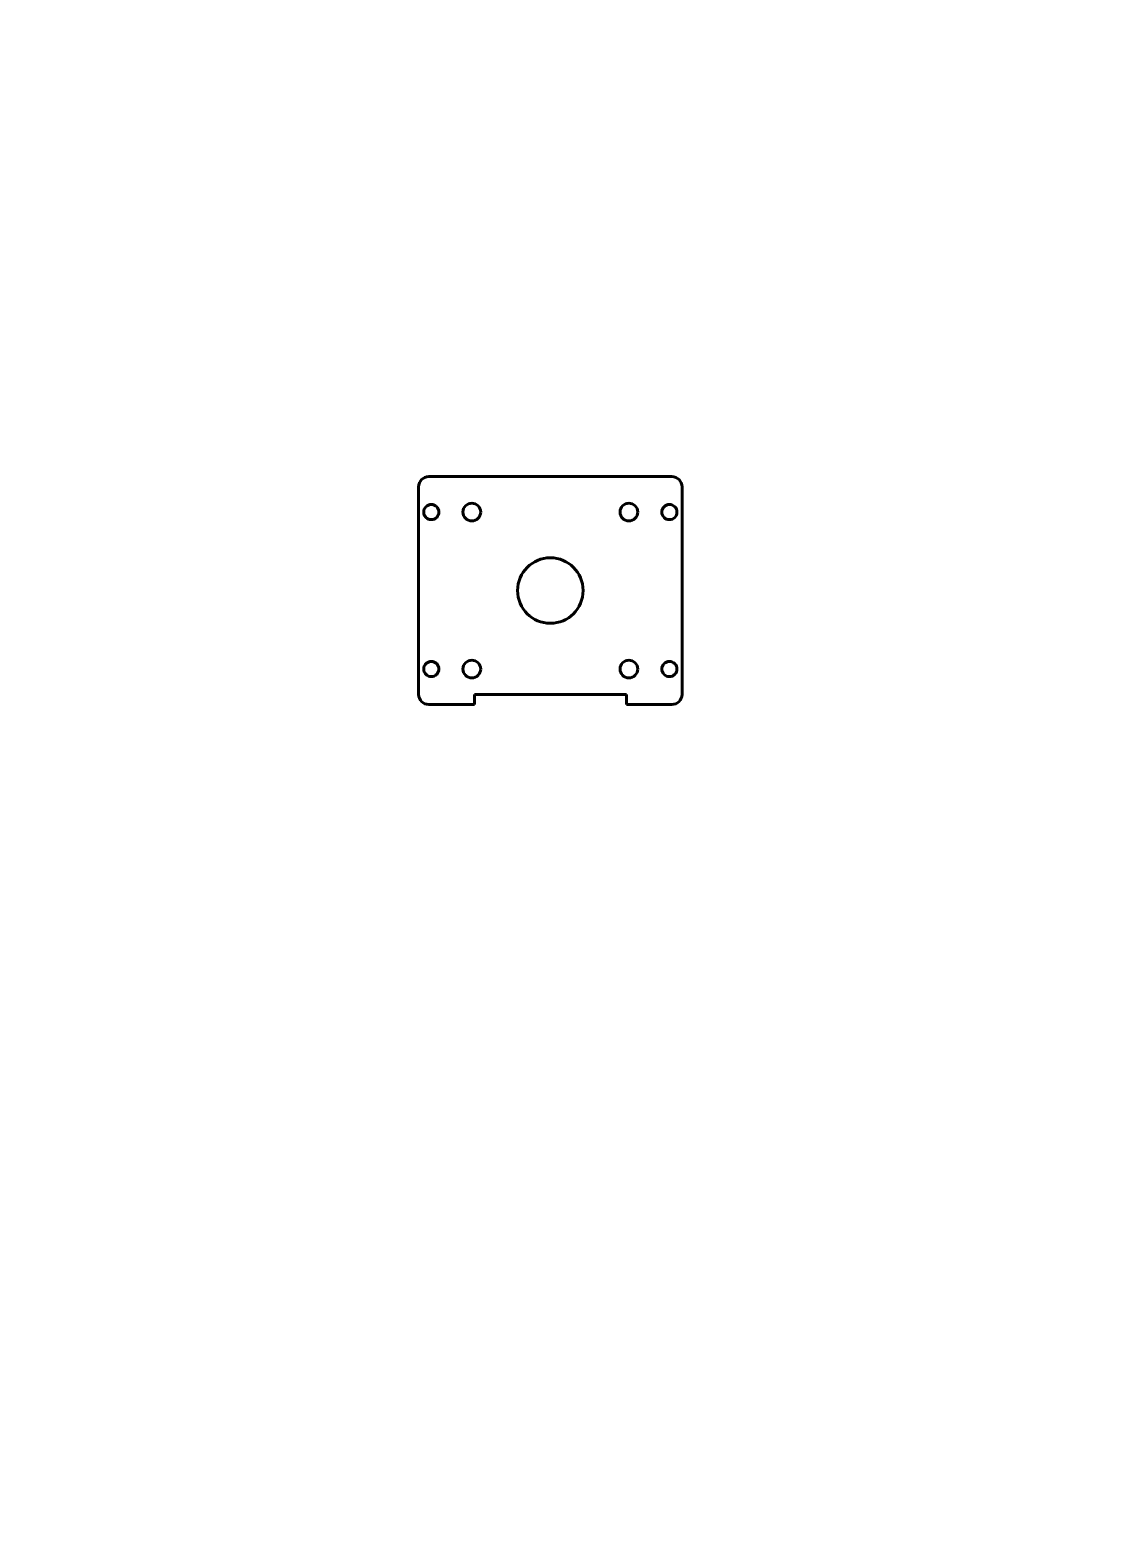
# Model space of a CAD drawing. Header units: millimetres. Extents: x 0 to 210, y 0 to 297.
import ezdxf

# ---------------------------------------------------------------- set-up
doc = ezdxf.new("R2010")
doc.units = ezdxf.units.MM
doc.linetypes.add('K5LT_BASIC', pattern=[0])
doc.layers.add('Системный слой', color=7, linetype='Continuous')

msp = doc.modelspace()

# ---------------------------------------------------------------- linework, layer by layer
at = {"layer": 'Системный слой', "color": 150, "linetype": 'K5LT_BASIC', "lineweight": 60, "true_color": 0x0080ff}
for p, q in [((126.7, 208.81), (78.7, 208.81)), ((76.7, 206.81), (76.7, 165.81)), ((128.7, 165.81), (128.7, 206.81)), ((78.7, 163.81), (87.7, 163.81)), ((87.7, 165.81), (117.7, 165.81)), ((87.7, 163.81), (87.7, 165.81)), ((117.7, 165.81), (117.7, 163.81)), ((117.7, 163.81), (126.7, 163.81))]:
    msp.add_line(p, q, dxfattribs=at)
for centre, radius in [((79.2, 201.81), 1.5), ((87.2, 201.81), 1.75), ((118.2, 201.81), 1.75), ((126.2, 201.81), 1.5), ((102.7, 186.31), 6.47), ((79.2, 170.81), 1.5), ((87.2, 170.81), 1.75), ((118.2, 170.81), 1.75), ((126.2, 170.81), 1.5)]:
    msp.add_circle(centre, radius, dxfattribs=at)
for centre, start, end in [((78.7, 206.81), 90, 180), ((126.7, 206.81), 0, 90), ((78.7, 165.81), 180, 270), ((126.7, 165.81), 270, 0)]:
    msp.add_arc(centre, 2, start, end, dxfattribs=at)

doc.saveas('drawing.dxf')
